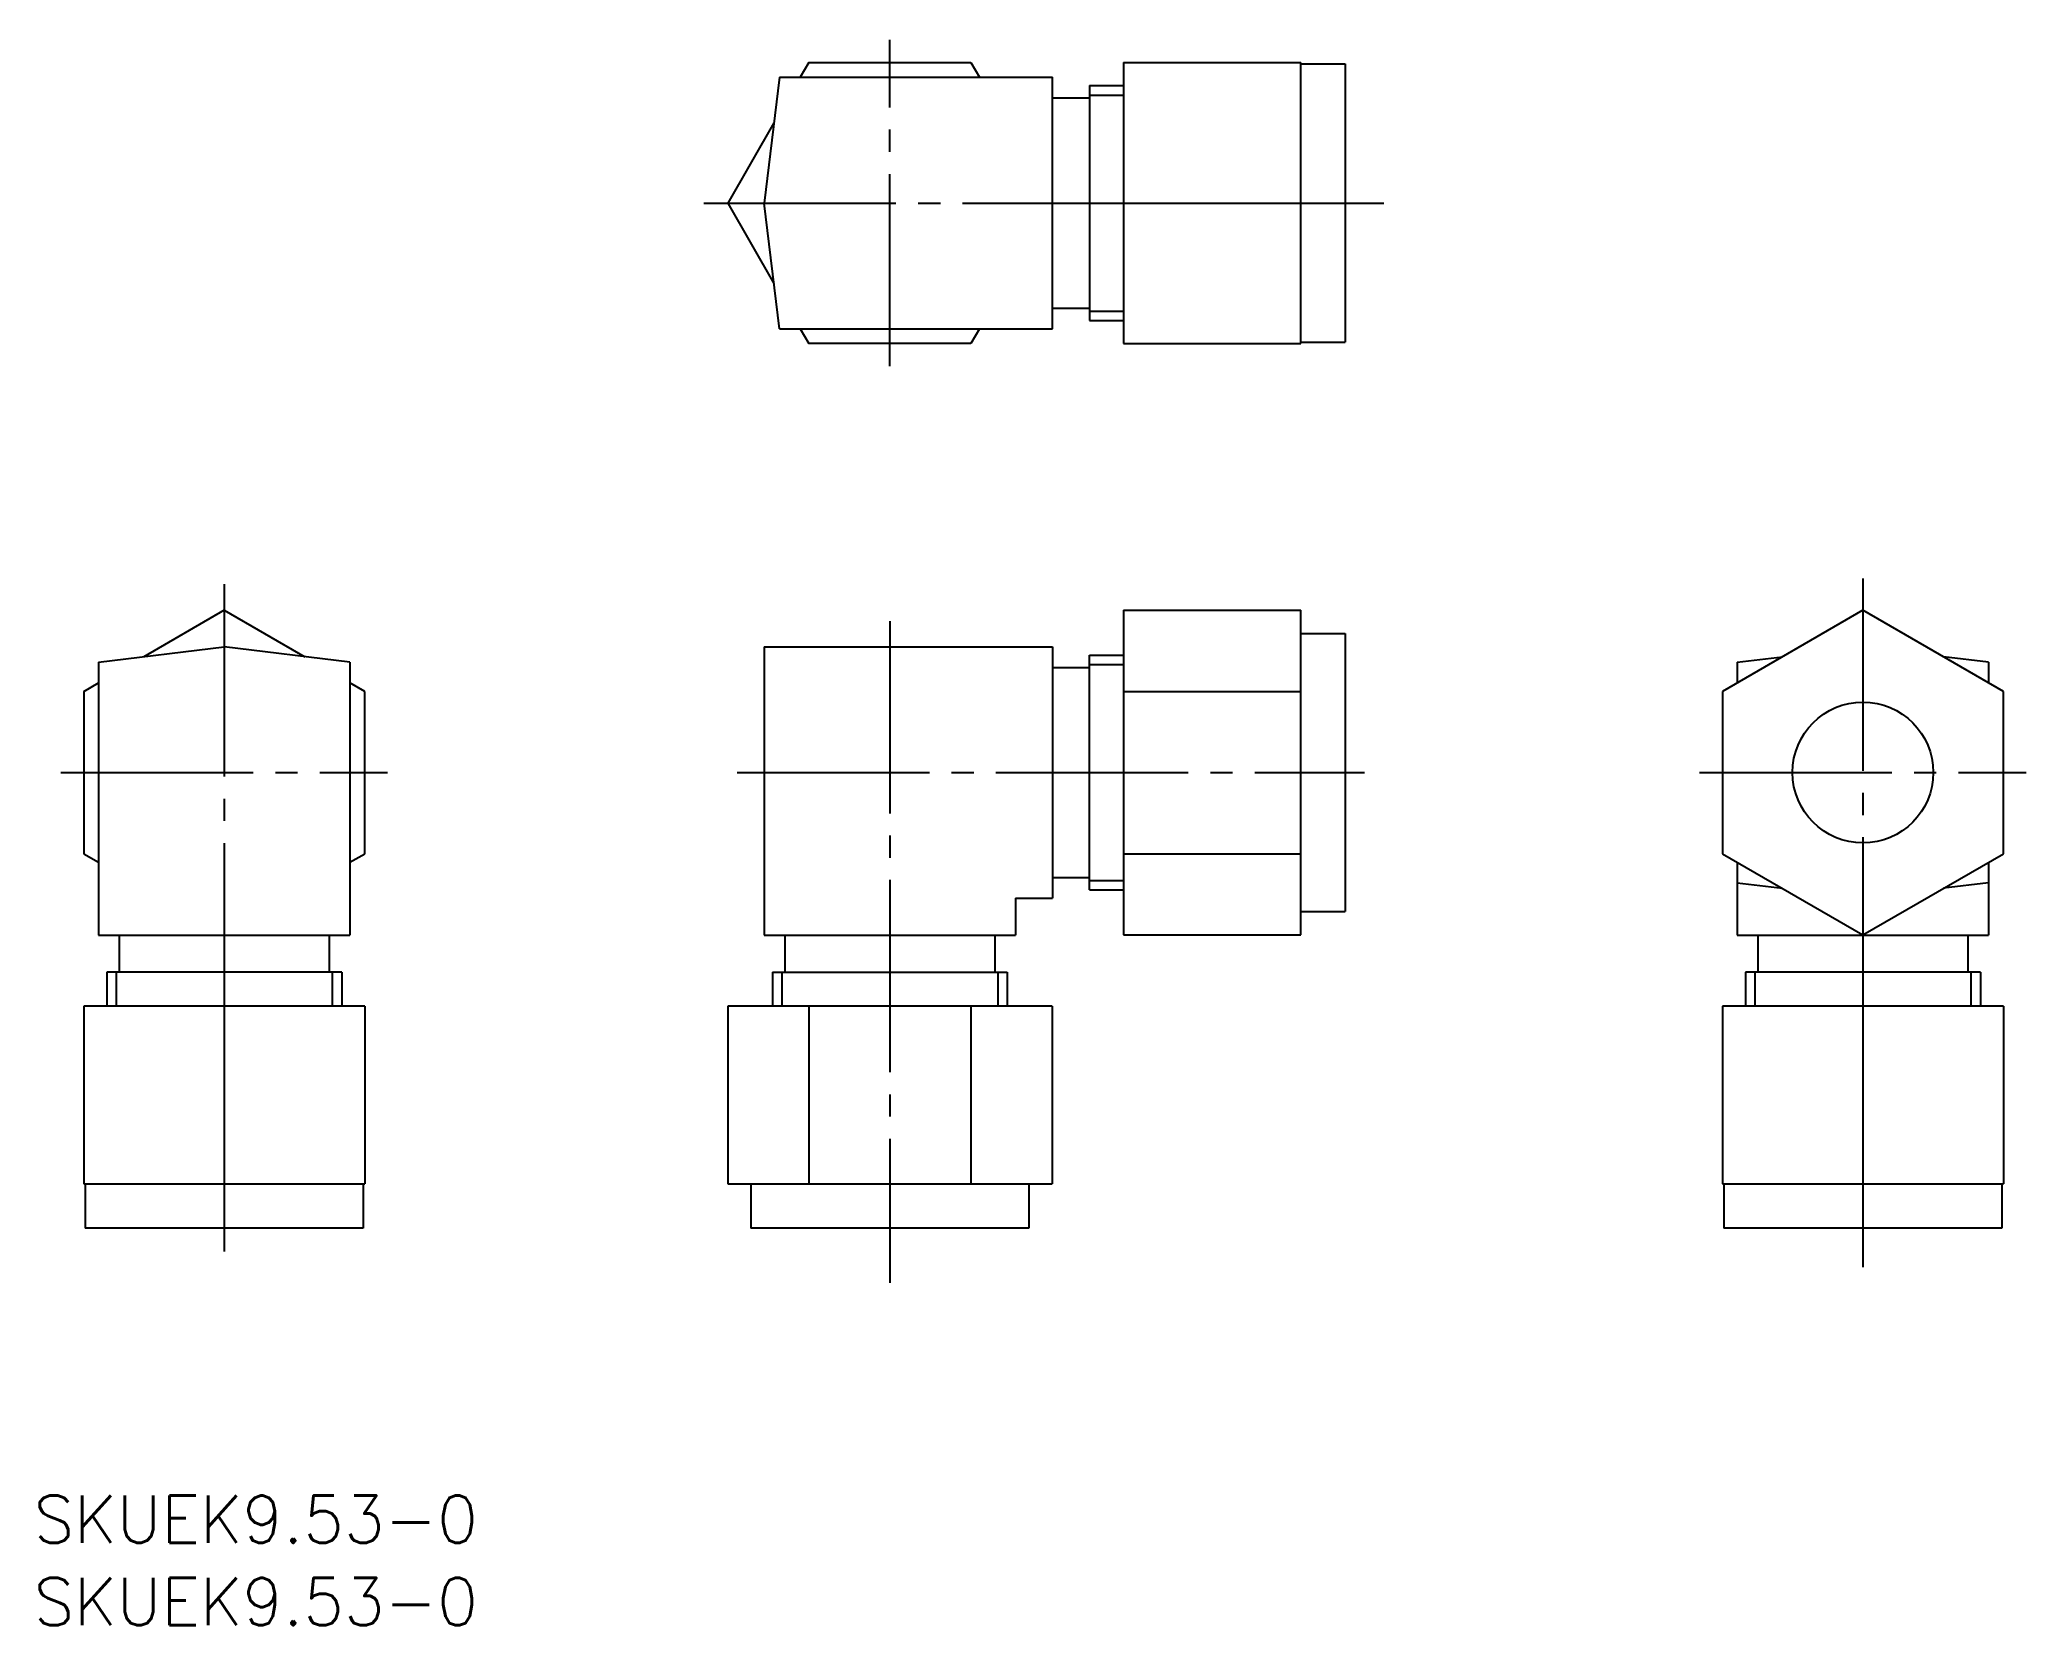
# Model space of a CAD drawing. Extents: x 33 to 168, y 71 to 178.
import ezdxf

# ---------------------------------------------------------------- set-up
doc = ezdxf.new("R2010")
doc.units = 0
doc.linetypes.add('CENTER', pattern=[17.5, 13, -1.5, 1.5, -1.5])
doc.layers.get('0').update_dxf_attribs({"linetype": 'CONTINUOUS'})
doc.layers.add('CENTER', color=1, linetype='CENTER')
doc.styles.get("Standard").update_dxf_attribs({"font": 'txt.shx', "bigfont": 'extfont.shx'})

msp = doc.modelspace()

# ---------------------------------------------------------------- linework, layer by layer
at = {"color": 7, "linetype": 'CONTINUOUS'}
for p, q in [((85.39, 176.59), (84.81, 175.59)), ((85.39, 176.59), (96.36, 176.59)), ((96.36, 176.59), (96.94, 175.59)), ((106.67, 176.59), (106.67, 157.59)), ((106.67, 176.59), (118.67, 176.59)), ((118.67, 157.59), (118.67, 176.59)), ((118.67, 176.49), (121.67, 176.49)), ((121.67, 176.49), (121.67, 157.69)), ((83.42, 175.59), (82.37, 167.09)), ((83.42, 175.59), (101.87, 175.59)), ((101.87, 158.59), (101.87, 175.59)), ((104.37, 175.03), (106.67, 175.03)), ((104.37, 175.03), (104.37, 159.15)), ((101.87, 174.19), (104.37, 174.19)), ((83.04, 172.52), (79.91, 167.09)), ((79.91, 167.09), (83.04, 161.66)), ((83.42, 158.59), (82.37, 167.09)), ((106.67, 167.09), (118.67, 167.09)), ((101.87, 159.99), (104.37, 159.99)), ((83.42, 158.59), (101.87, 158.59)), ((84.81, 158.59), (85.39, 157.59)), ((96.94, 158.59), (96.36, 157.59)), ((104.37, 159.15), (106.67, 159.15)), ((96.36, 157.59), (85.39, 157.59)), ((106.67, 157.59), (118.67, 157.59)), ((118.67, 157.69), (121.67, 157.69)), ((45.87, 139.56), (40.44, 136.42)), ((45.87, 139.56), (51.31, 136.42)), ((106.67, 139.56), (106.67, 117.62)), ((106.67, 139.56), (118.67, 139.56)), ((118.67, 117.62), (118.67, 139.56)), ((156.67, 139.56), (147.17, 134.07)), ((166.17, 134.07), (156.67, 139.56)), ((37.37, 136.04), (45.87, 137.09)), ((54.37, 136.04), (45.87, 137.09)), ((82.37, 137.09), (82.37, 117.59)), ((82.37, 137.09), (101.87, 137.09)), ((101.87, 137.09), (101.87, 120.09)), ((118.67, 137.99), (121.67, 137.99)), ((121.67, 137.99), (121.67, 119.19)), ((37.37, 136.04), (37.37, 117.59)), ((54.37, 136.04), (54.37, 117.59)), ((101.87, 135.69), (104.37, 135.69)), ((104.37, 120.65), (104.37, 136.53)), ((104.37, 136.53), (106.67, 136.53)), ((148.17, 136.04), (151.24, 136.42)), ((148.17, 136.04), (148.17, 134.65)), ((165.17, 136.04), (162.11, 136.42)), ((165.17, 136.04), (165.17, 134.65)), ((36.37, 134.07), (37.37, 134.65)), ((55.37, 134.07), (54.37, 134.65)), ((36.37, 134.07), (36.37, 123.1)), ((55.37, 123.1), (55.37, 134.07)), ((106.67, 134.07), (118.67, 134.07)), ((106.67, 134.07), (118.67, 134.07)), ((147.17, 134.07), (147.17, 123.1)), ((166.17, 123.1), (166.17, 134.07)), ((36.37, 123.1), (37.37, 122.53)), ((54.37, 122.53), (55.37, 123.1)), ((106.67, 123.1), (118.67, 123.1)), ((106.67, 123.1), (118.67, 123.1)), ((147.17, 123.1), (156.67, 117.62)), ((148.17, 122.53), (148.17, 117.59)), ((156.67, 117.62), (166.17, 123.1)), ((165.17, 122.53), (165.17, 117.59)), ((101.87, 121.49), (104.37, 121.49)), ((148.17, 121.13), (151.24, 120.76)), ((165.17, 121.13), (162.11, 120.76)), ((99.37, 120.09), (99.37, 117.59)), ((99.37, 120.09), (101.87, 120.09)), ((104.37, 120.65), (106.67, 120.65)), ((118.67, 119.19), (121.67, 119.19)), ((37.37, 117.59), (54.37, 117.59)), ((38.77, 117.59), (38.77, 115.09)), ((52.97, 117.59), (52.97, 115.09)), ((82.37, 117.59), (99.37, 117.59)), ((83.77, 117.59), (83.77, 115.09)), ((97.97, 117.59), (97.97, 115.09)), ((106.67, 117.62), (118.67, 117.62)), ((148.17, 117.59), (165.17, 117.59)), ((149.57, 117.59), (149.57, 115.09)), ((163.77, 117.59), (163.77, 115.09)), ((53.81, 115.09), (37.94, 115.09)), ((37.94, 115.09), (37.94, 112.79)), ((53.81, 115.09), (53.81, 112.79)), ((82.94, 115.09), (82.94, 112.79)), ((82.94, 115.09), (98.81, 115.09)), ((98.81, 115.09), (98.81, 112.79)), ((164.61, 115.09), (148.74, 115.09)), ((148.74, 115.09), (148.74, 112.79)), ((164.61, 115.09), (164.61, 112.79)), ((55.37, 112.79), (36.37, 112.79)), ((36.37, 112.79), (36.37, 100.79)), ((45.87, 112.79), (45.87, 100.79)), ((55.37, 112.79), (55.37, 100.79)), ((101.84, 112.79), (79.91, 112.79)), ((79.91, 112.79), (79.91, 100.79)), ((85.39, 112.79), (85.39, 100.79)), ((96.36, 112.79), (96.36, 100.79)), ((101.84, 112.79), (101.84, 100.79)), ((166.17, 112.79), (147.17, 112.79)), ((147.17, 112.79), (147.17, 100.79)), ((156.67, 112.79), (156.67, 100.79)), ((166.17, 112.79), (166.17, 100.79)), ((36.37, 100.79), (55.37, 100.79)), ((36.47, 100.79), (36.47, 97.79)), ((55.27, 100.79), (55.27, 97.79)), ((79.91, 100.79), (101.84, 100.79)), ((81.47, 100.79), (81.47, 97.79)), ((100.27, 100.79), (100.27, 97.79)), ((147.17, 100.79), (166.17, 100.79)), ((147.27, 100.79), (147.27, 97.79)), ((166.07, 100.79), (166.07, 97.79)), ((55.27, 97.79), (36.47, 97.79)), ((100.27, 97.79), (81.47, 97.79)), ((166.07, 97.79), (147.27, 97.79))]:
    msp.add_line(p, q, dxfattribs=at)
at = {"color": 3, "linetype": 'CONTINUOUS'}
for p, q in [((104.37, 174.39), (106.67, 174.39)), ((104.37, 159.79), (106.67, 159.79)), ((104.37, 135.89), (106.67, 135.89)), ((104.37, 121.29), (106.67, 121.29)), ((38.57, 115.09), (38.57, 112.79)), ((53.17, 115.09), (53.17, 112.79)), ((83.57, 115.09), (83.57, 112.79)), ((98.17, 115.09), (98.17, 112.79)), ((149.37, 115.09), (149.37, 112.79)), ((163.97, 115.09), (163.97, 112.79))]:
    msp.add_line(p, q, dxfattribs=at)
at = {"color": 7, "linetype": 'CONTINUOUS'}
msp.add_circle((156.67, 128.59), 4.76, dxfattribs=at)
at = {"layer": 'CENTER', "color": 1, "linetype": 'CENTER'}
for p, q in [((90.87, 156.05), (90.87, 178.13)), ((78.29, 167.09), (124.28, 167.09)), ((45.87, 141.32), (45.87, 96.2)), ((156.67, 141.71), (156.67, 95.16)), ((90.87, 138.83), (90.87, 94.08)), ((34.83, 128.59), (56.91, 128.59)), ((80.55, 128.59), (122.96, 128.59)), ((145.63, 128.59), (167.71, 128.59))]:
    msp.add_line(p, q, dxfattribs=at)

# ---------------------------------------------------------------- texts
at = {"color": 7, "linetype": 'CONTINUOUS'}
for p in [(32.98, 76.51), (32.98, 70.94)]:
    msp.add_text('SKUEK9.53-0', height=3.2, dxfattribs=at).set_placement(p)

doc.saveas('drawing.dxf')
